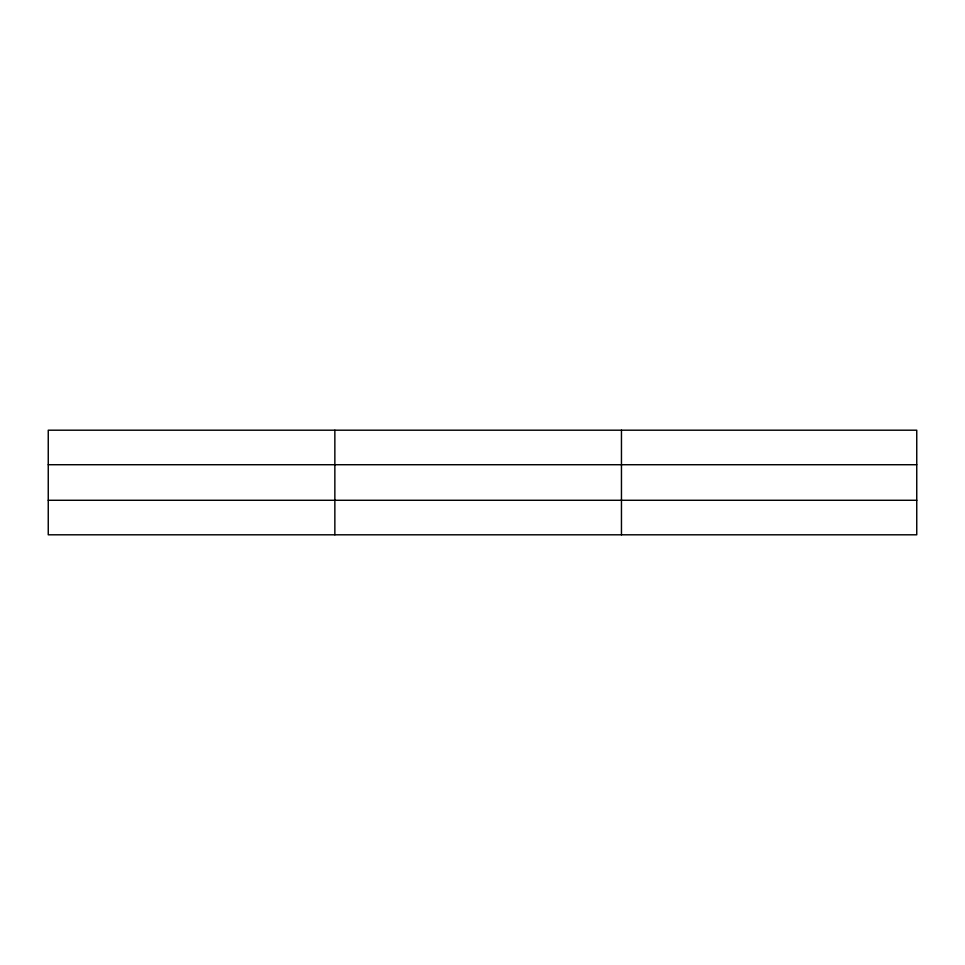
<?xml version="1.0" encoding="UTF-8"?>
<svg xmlns="http://www.w3.org/2000/svg" width="965" height="965" viewBox="0 0 965 965"><rect width="100%" height="100%" fill="white"/><g stroke="black" fill="none" stroke-linecap="round" stroke-linejoin="round"><path stroke-width="1.45" d="M334.855 430.197L334.855 534.803M621.46 430.197L621.46 534.803M916.75 500.28L916.75 534.803L48.25 534.803L48.25 430.197L916.75 430.197L916.75 500.28L48.25 500.28M48.25 464.72L916.75 464.72"/></g></svg>
